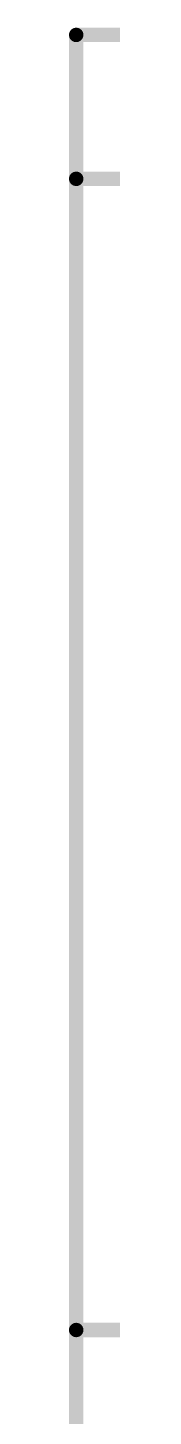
# Model space of a CAD drawing. Header units: inches. Extents: x -0.2 to 18.2, y -0.3 to 3.9.
# Drawn here: x 2.934 to 2.979, y 2.476 to 3.923 of the extents above; entities that cross this region are included whole.
import ezdxf

# ---------------------------------------------------------------- set-up
doc = ezdxf.new("R2010")
doc.units = ezdxf.units.IN
doc.header["$MEASUREMENT"] = 0
doc.layers.add('Drill Drawing', color=1, linetype='Continuous')

msp = doc.modelspace()

# ---------------------------------------------------------------- linework, layer by layer
at = {"layer": 'Drill Drawing', "const_width": 0.015}
for points in [[(2.9417, 3.9158), (18.1694, 3.9158)], [(2.9417, 2.4158), (2.9417, 3.9158)], [(2.9417, 3.7658), (18.1694, 3.7658)], [(2.9417, 2.5658), (18.1694, 2.5658)]]:
    msp.add_lwpolyline(points, dxfattribs=at)
at = {"layer": 'Drill Drawing', "const_width": 0.0075}
for points in [[(2.938, 3.9158, 1), (2.9455, 3.9158, 1)], [(2.938, 3.9158, 1), (2.9455, 3.9158, 1)], [(2.938, 3.7658, 1), (2.9455, 3.7658, 1)], [(2.938, 2.5658, 1), (2.9455, 2.5658, 1)]]:
    msp.add_lwpolyline(points, format="xyb", close=True, dxfattribs=at)

doc.saveas('drawing.dxf')
